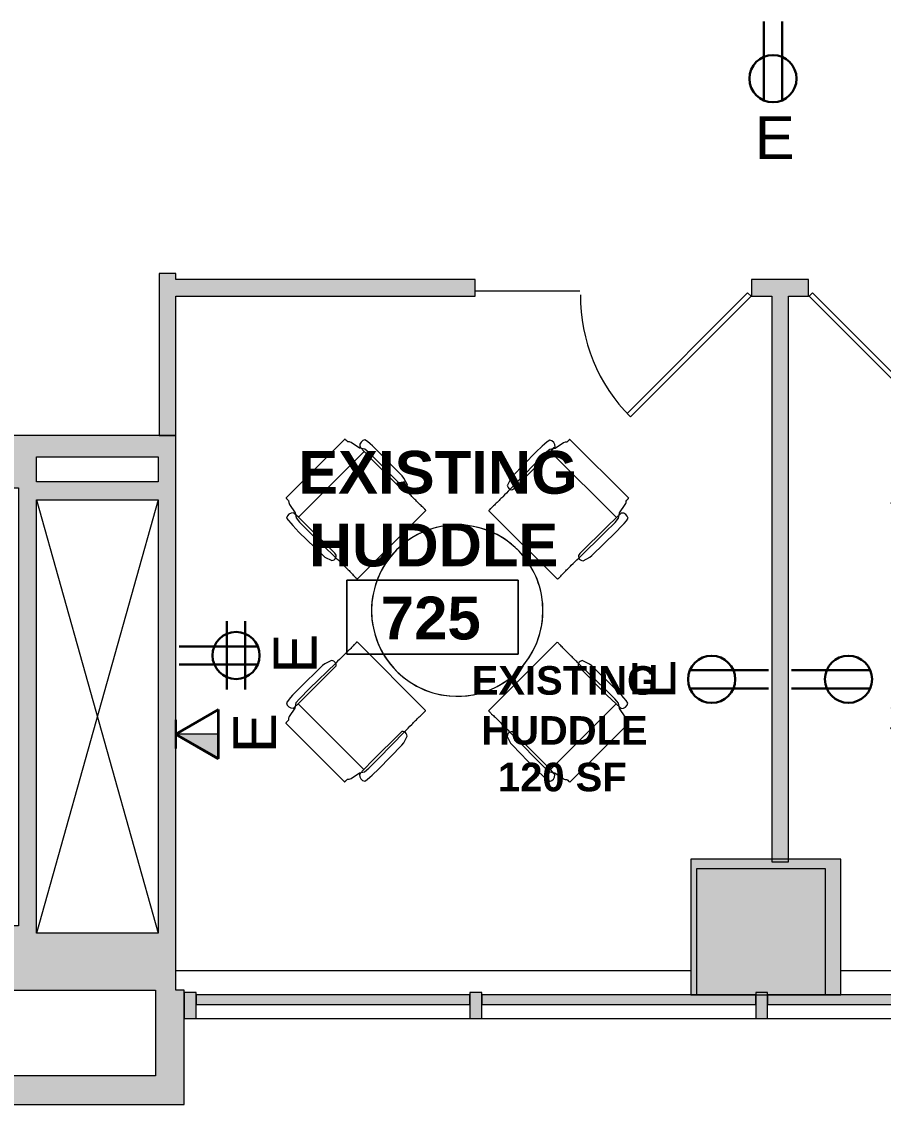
# Model space of a CAD drawing. Header units: inches. Extents: x 385 to 2249, y -1773 to -36.
# Drawn here: x 1296.1 to 1477, y -1742.9 to -1515.5 of the extents above; entities that cross this region are included whole.
import ezdxf

# ---------------------------------------------------------------- set-up
doc = ezdxf.new("R2010")
doc.units = ezdxf.units.IN
doc.header["$MEASUREMENT"] = 0
for name, color, linetype, lineweight in [('A-ANNO-NOTE', 131, 'Continuous', 30), ('A-AREA-IDEN', 2, 'Continuous', 9), ('A-COLS', 52, 'Continuous', 13), ('A-DETL', 90, 'Continuous', 9), ('A-DETL-THIN', 151, 'Continuous', 9), ('A-DOOR', 31, 'Continuous', 13), ('A-GLAZ', 151, 'Continuous', 13), ('A-GLAZ-CURT', 52, 'Continuous', 13), ('A-GLAZ-CWMG', 51, 'Continuous', 13), ('A-WALL', 113, 'Continuous', 13), ('A-WALL-PATT', 111, 'Continuous', 13), ('I-FURN', 30, 'Continuous', 9), ('I-WALL', 2, 'Continuous', 13)]:
    doc.layers.add(name, color=color, linetype=linetype, lineweight=lineweight)
doc.styles.add('Swis721 Lt BT', font='swissl.ttf', dxfattribs={"height": 9})
doc.styles.add('Swis721 Lt BT_B', font='', dxfattribs={"height": 9})
doc.styles.add('Swis721 Lt BT_B_1', font='', dxfattribs={"height": 6})
doc.styles.get('Swis721 Lt BT_B').set_extended_font_data('Swis721 Lt BT', bold=True)
doc.styles.get('Swis721 Lt BT_B_1').set_extended_font_data('Swis721 Lt BT', bold=True)

# ---------------------------------------------------------------- blocks, each defined once
blk = doc.blocks.new('Walls 10 - Walls 10-5024447-Level 7 POWER _ SIGNAL')
at = {"layer": 'A-WALL', "lineweight": 9}
h = blk.add_hatch(color=7, dxfattribs=at)
h.paths.add_polyline_path([(1299.2, -1742.89), (1330.2, -1742.89), (1330.2, -1718.89), (1328.48, -1718.89), (1328.45, -1602.45), (1121.26, -1602.45), (1121.26, -1606.95), (1125.46, -1606.95), (1125.46, -1613.45), (1295.45, -1613.45), (1295.45, -1705.42), (1062.64, -1705.42), (1062.64, -1635.39), (1073.89, -1635.39), (1073.89, -1606.95), (1082.26, -1606.95), (1082.26, -1602.45), (1058.89, -1602.45), (1058.89, -1704.09), (1059.56, -1703.42), (1062.39, -1706.25), (1058.89, -1709.75), (1058.89, -1720.42), (1219.48, -1720.42), (1219.5, -1742.89), (1295.45, -1742.89)], flags=0)
h.paths.add_polyline_path([(1228.46, -1736.89), (1221.48, -1736.89), (1221.48, -1718.89), (1324.2, -1718.89), (1324.2, -1736.89), (1295.45, -1736.89)], flags=0)
h.paths.add_polyline_path([(1299.2, -1706.92), (1299.2, -1615.95), (1324.73, -1615.95), (1324.73, -1706.92), (1324.2, -1706.92)], flags=0)
h.paths.add_polyline_path([(1062.64, -1631.64), (1062.64, -1606.95), (1070.14, -1606.95), (1070.14, -1631.64)], flags=0)
h.paths.add_polyline_path([(1324.73, -1612.2), (1299.2, -1612.2), (1299.2, -1606.95), (1324.73, -1606.95)], flags=0)
at = {"layer": 'A-WALL', "color": 8, "lineweight": 20}
for p, q in [((1058.89, -1602.45), (1058.89, -1704.09)), ((1082.26, -1602.45), (1058.89, -1602.45)), ((1082.26, -1606.95), (1082.26, -1602.45)), ((1125.08, -1602.45), (1121.26, -1602.45)), ((1121.26, -1602.45), (1121.26, -1606.95)), ((1328.48, -1602.45), (1125.08, -1602.45)), ((1328.48, -1718.89), (1328.48, -1602.45)), ((1062.64, -1631.64), (1062.64, -1606.95)), ((1062.64, -1606.95), (1070.14, -1606.95)), ((1070.14, -1606.95), (1070.14, -1631.64)), ((1073.89, -1635.39), (1073.89, -1606.95)), ((1073.89, -1606.95), (1082.26, -1606.95)), ((1121.26, -1606.95), (1125.46, -1606.95)), ((1125.46, -1606.95), (1125.46, -1613.45)), ((1299.2, -1612.2), (1299.2, -1606.95)), ((1299.2, -1606.95), (1324.73, -1606.95)), ((1324.73, -1606.95), (1324.73, -1612.2)), ((1125.46, -1613.45), (1295.45, -1613.45)), ((1295.45, -1613.45), (1295.45, -1705.42)), ((1324.73, -1612.2), (1299.2, -1612.2)), ((1299.2, -1706.92), (1299.2, -1615.95)), ((1299.2, -1615.95), (1324.73, -1615.95)), ((1324.73, -1615.95), (1324.73, -1706.92)), ((1070.14, -1631.64), (1062.64, -1631.64)), ((1062.64, -1705.42), (1062.64, -1635.39)), ((1062.64, -1635.39), (1073.89, -1635.39)), ((1295.45, -1705.42), (1062.64, -1705.42)), ((1324.73, -1706.92), (1299.2, -1706.92)), ((1058.89, -1709.75), (1058.89, -1720.42)), ((1058.89, -1720.42), (1062.64, -1720.42)), ((1062.64, -1720.42), (1219.48, -1720.42)), ((1219.48, -1720.42), (1219.48, -1742.89)), ((1221.48, -1736.89), (1221.48, -1718.89)), ((1221.48, -1718.89), (1324.2, -1718.89)), ((1324.2, -1718.89), (1324.2, -1736.89)), ((1330.2, -1718.89), (1328.48, -1718.89)), ((1330.2, -1742.89), (1330.2, -1718.89)), ((1324.2, -1736.89), (1221.48, -1736.89)), ((1219.48, -1742.89), (1330.2, -1742.89))]:
    blk.add_line(p, q, dxfattribs=at)
at = {"layer": 'A-WALL', "lineweight": 9}
for p, q in [((1082.26, -1602.45), (1121.26, -1602.45)), ((1121.26, -1606.95), (1082.26, -1606.95)), ((1058.89, -1704.09), (1059.56, -1703.42)), ((1059.56, -1703.42), (1062.39, -1706.25)), ((1062.39, -1706.25), (1058.89, -1709.75))]:
    blk.add_line(p, q, dxfattribs=at)
blk = doc.blocks.new('System Panel - Glazed 2-5104149-Level 7 POWER _ SIGNAL')
at = {"layer": 'A-GLAZ-CURT', "lineweight": 9}
blk.add_hatch(color=7, dxfattribs=at).paths.add_polyline_path([(28.75, 0.25), (28.75, 2.25), (-28.75, 2.25), (-28.75, 0.25), (-14.48, 0.25)], flags=0)
at = {"layer": 'A-GLAZ-CURT', "color": 8, "lineweight": 20}
for p, q in [((28.75, 2.25), (-28.75, 2.25)), ((-28.75, 2.25), (-28.75, 0.25)), ((-28.75, 0.25), (28.75, 0.25)), ((28.75, 0.25), (28.75, 2.25))]:
    blk.add_line(p, q, dxfattribs=at)
blk = doc.blocks.new('Rectangular Mullion - 2_5_ x 5_ rectangular-5104493-Level 7 POWER _ SIGNAL')
at = {"layer": 'A-GLAZ-CWMG', "lineweight": 9}
blk.add_hatch(color=7, dxfattribs=at).paths.add_polyline_path([(0, 2.75), (0, -2.75), (-2.5, -2.75), (-2.5, 2.75)], flags=0)
at = {"layer": 'A-GLAZ-CWMG', "color": 8, "lineweight": 20}
for p, q in [((-2.5, 2.75), (0, 2.75)), ((-2.5, -2.75), (-2.5, 2.75)), ((0, 2.75), (0, -2.75)), ((0, -2.75), (-2.5, -2.75))]:
    blk.add_line(p, q, dxfattribs=at)
blk = doc.blocks.new('System Panel - Glazed 2-5105823-Level 7 POWER _ SIGNAL')
at = {"layer": 'A-GLAZ-CURT', "lineweight": 9}
blk.add_hatch(color=7, dxfattribs=at).paths.add_polyline_path([(-14.35, 0.25), (28.75, 0.25), (28.75, 2.25), (-28.75, 2.25), (-28.75, 0.25)], flags=0)
at = {"layer": 'A-GLAZ-CURT', "color": 8, "lineweight": 20}
for p, q in [((28.75, 2.25), (-28.75, 2.25)), ((-28.75, 2.25), (-28.75, 0.25)), ((-28.75, 0.25), (28.75, 0.25)), ((28.75, 0.25), (28.75, 2.25))]:
    blk.add_line(p, q, dxfattribs=at)
blk = doc.blocks.new('Columns 17 - Columns 4-5094720-Level 7 POWER _ SIGNAL')
at = {"layer": 'A-COLS', "color": 8, "lineweight": 20}
for p, q in [((1386.75, -824.84), (1378.58, -849.96)), ((1412.53, -833.21), (1386.75, -824.84)), ((1404.36, -858.34), (1412.53, -833.21)), ((1378.58, -849.96), (1404.36, -858.34))]:
    blk.add_line(p, q, dxfattribs=at)
blk = doc.blocks.new('Walls 59 - Walls 3-5097470-Level 7 POWER _ SIGNAL')
at = {"layer": 'A-WALL', "lineweight": 9}
for p, q in [((54.48, -1673.14), (54.48, -1776.28)), ((54.48, -1807.73), (54.48, -1915.86))]:
    blk.add_line(p, q, dxfattribs=at)
blk = doc.blocks.new('Single Glass Door1 - 36_ x 84_-5496829-Level 7 POWER _ SIGNAL')
at = {"layer": 'A-DOOR', "color": 8, "lineweight": 20}
for p, q in [((-7.42, 27.07), (-8.12, 26.37)), ((-8.12, 26.37), (17.2, 1.04)), ((17.91, 1.75), (-7.42, 27.07)), ((17.2, 1.04), (17.91, 1.75))]:
    blk.add_line(p, q, dxfattribs=at)
at = {"layer": 'A-DOOR', "lineweight": 9}
blk.add_arc((17.91, 1.75), 35.81, 135, 180.5, dxfattribs=at)
blk = doc.blocks.new('Single Glass Door1 - 36_ x 84_-5499349-Level 7 POWER _ SIGNAL')
at = {"layer": 'A-DOOR', "color": 8, "lineweight": 20}
for p, q in [((-8.12, -26.37), (17.2, -1.04)), ((17.91, -1.75), (-7.42, -27.07)), ((17.2, -1.04), (17.91, -1.75)), ((-7.42, -27.07), (-8.12, -26.37))]:
    blk.add_line(p, q, dxfattribs=at)
at = {"layer": 'A-DOOR', "lineweight": 9}
blk.add_arc((17.91, -1.75), 35.81, 179.5, 225, dxfattribs=at)
blk = doc.blocks.new('Rectangular Mullion - 2_5_ x 5_ rectangular-V82-Level 7 POWER _ SIGNAL')
at = {"layer": 'A-GLAZ-CWMG', "lineweight": 9}
blk.add_hatch(color=7, dxfattribs=at).paths.add_polyline_path([(-2.5, 2.75), (-2.5, -2.75), (0, -2.75), (0, 2.75)], flags=0)
at = {"layer": 'A-GLAZ-CWMG', "color": 8, "lineweight": 20}
for p, q in [((0, 2.75), (-2.5, 2.75)), ((-2.5, 2.75), (-2.5, -2.75)), ((0, -2.75), (0, 2.75)), ((-2.5, -2.75), (0, -2.75))]:
    blk.add_line(p, q, dxfattribs=at)
blk = doc.blocks.new('Columns 59 - Columns 4-5528690-Level 7 POWER _ SIGNAL')
at = {"layer": 'A-COLS', "lineweight": 9}
blk.add_hatch(color=7, dxfattribs=at).paths.add_polyline_path([(1377.49, -849.61), (1407.41, -859.33), (1416.21, -832.25), (1386.29, -822.53), (1379.04, -844.85)], flags=0)
at = {"layer": 'A-COLS', "color": 8, "lineweight": 20}
for p, q in [((1386.29, -822.53), (1377.49, -849.61)), ((1416.21, -832.25), (1386.29, -822.53)), ((1407.41, -859.33), (1416.21, -832.25)), ((1377.49, -849.61), (1407.41, -859.33))]:
    blk.add_line(p, q, dxfattribs=at)
blk = doc.blocks.new('F - CONF TABLE _ROUND-4 CHAIRS_ - Lam 30Dia Single-Column Base-V97-Level 7 POWER _ SIGNAL')
at = {"layer": 'I-FURN'}
for p, q in [((-26.83, 43.43), (-27.23, 41.36)), ((-26.68, 43.81), (-26.83, 43.43)), ((-26.42, 44.07), (-26.68, 43.81)), ((-8.94, 44.91), (-26.37, 44.91)), ((-8.63, 43.81), (-8.88, 44.07)), ((-8.55, 43.67), (-8.63, 43.81)), ((-8.48, 43.43), (-8.55, 43.67)), ((-8.08, 41.36), (-8.48, 43.43)), ((-29.39, 41.2), (-29.45, 40.43)), ((-29.28, 41.81), (-29.39, 41.2)), ((-27.46, 41.03), (-27.86, 40.43)), ((-27.48, 41.36), (-27.5, 41.59)), ((-27.41, 40.2), (-27.48, 41.36)), ((-27.23, 41.36), (-27.46, 41.03)), ((-7.85, 41.03), (-8.08, 41.36)), ((-7.83, 41.36), (-7.89, 40.2)), ((-7.44, 40.43), (-7.85, 41.03)), ((-7.81, 41.59), (-7.83, 41.36)), ((-5.92, 41.2), (-6.03, 41.81)), ((-5.85, 40.43), (-5.92, 41.2)), ((-29.49, 39.78), (-29.54, 37.92)), ((-29.45, 40.43), (-29.49, 39.78)), ((-27.86, 40.43), (-27.97, 39.27)), ((-27.97, 39.27), (-27.97, 36.27)), ((-27.37, 37.52), (-27.41, 40.2)), ((-27.41, 40.2), (-7.89, 40.2)), ((-7.89, 40.2), (-7.93, 37.52)), ((-7.34, 39.27), (-7.44, 40.43)), ((-7.34, 36.27), (-7.34, 39.27)), ((-5.82, 39.78), (-5.85, 40.43)), ((-5.77, 37.92), (-5.82, 39.78)), ((-29.54, 37.92), (-29.44, 30.92)), ((-27.37, 29.43), (-27.37, 37.52)), ((-7.93, 37.52), (-7.93, 29.43)), ((-5.87, 30.92), (-5.77, 37.92)), ((-27.97, 36.27), (-27.86, 28.6)), ((-7.45, 28.6), (-7.34, 36.27)), ((-29.44, 30.92), (-29.38, 30.33)), ((-29.38, 30.33), (-28.89, 28.83)), ((-6.42, 28.83), (-5.93, 30.33)), ((-5.93, 30.33), (-5.87, 30.92)), ((-27.42, 28.93), (-27.37, 29.43)), ((-7.93, 29.43), (-7.88, 28.93)), ((-27.82, 22.28), (-7.48, 22.28)), ((-56.14, 14.52), (-56.75, 14.41)), ((-55.37, 14.59), (-56.14, 14.52)), ((-54.72, 14.62), (-55.37, 14.59)), ((-52.86, 14.67), (-54.72, 14.62)), ((-45.86, 14.57), (-52.86, 14.67)), ((-45.27, 14.51), (-45.86, 14.57)), ((-43.76, 14.02), (-45.27, 14.51)), ((9.89, 14.44), (8.39, 13.95)), ((10.49, 14.5), (9.89, 14.44)), ((17.49, 14.6), (10.49, 14.5)), ((19.35, 14.55), (17.49, 14.6)), ((19.99, 14.52), (19.35, 14.55)), ((20.76, 14.45), (19.99, 14.52)), ((21.37, 14.34), (20.76, 14.45)), ((-59.85, 11.5), (-59.85, -5.93)), ((-58.75, 11.81), (-59.01, 11.55)), ((-58.61, 11.88), (-58.75, 11.81)), ((-58.37, 11.96), (-58.61, 11.88)), ((-56.3, 12.36), (-58.37, 11.96)), ((-56.53, 12.63), (-56.3, 12.61)), ((-56.3, 12.61), (-55.14, 12.54)), ((-55.97, 12.59), (-56.3, 12.36)), ((-55.37, 12.99), (-55.97, 12.59)), ((-54.2, 13.1), (-55.37, 12.99)), ((-55.14, 12.54), (-52.45, 12.5)), ((-55.14, -6.98), (-55.14, 12.54)), ((-51.2, 13.1), (-54.2, 13.1)), ((-52.45, 12.5), (-44.37, 12.5)), ((-43.54, 12.99), (-51.2, 13.1)), ((-44.37, 12.5), (-43.87, 12.56)), ((-37.21, -7.39), (-37.21, 12.95)), ((1.84, 12.89), (1.84, -7.45)), ((15.83, 13.03), (8.17, 12.92)), ((8.5, 12.49), (8.99, 12.43)), ((8.99, 12.43), (17.08, 12.43)), ((18.83, 13.03), (15.83, 13.03)), ((17.08, 12.43), (19.76, 12.48)), ((20, 12.93), (18.83, 13.03)), ((19.76, 12.48), (20.93, 12.54)), ((19.76, 12.48), (19.76, -7.04)), ((20.59, 12.52), (20, 12.93)), ((20.93, 12.29), (20.59, 12.52)), ((20.93, 12.54), (21.15, 12.56)), ((22.99, 11.89), (20.93, 12.29)), ((23.37, 11.74), (22.99, 11.89)), ((23.63, 11.49), (23.37, 11.74)), ((24.48, -6), (24.48, 11.43)), ((-59.01, -5.99), (-58.75, -6.24)), ((-58.75, -6.24), (-58.37, -6.39)), ((-58.37, -6.39), (-56.3, -6.79)), ((-56.3, -6.79), (-55.96, -7.02)), ((20.93, -6.86), (22.99, -6.46)), ((22.99, -6.46), (23.23, -6.38)), ((23.23, -6.38), (23.37, -6.31)), ((23.37, -6.31), (23.63, -6.05)), ((-56.75, -8.84), (-56.14, -8.95)), ((-56.3, -7.04), (-56.53, -7.06)), ((-55.14, -6.98), (-56.3, -7.04)), ((-56.14, -8.95), (-55.37, -9.02)), ((-55.96, -7.02), (-55.37, -7.43)), ((-55.37, -7.43), (-54.2, -7.53)), ((-55.37, -9.02), (-54.72, -9.05)), ((-52.45, -6.93), (-55.14, -6.98)), ((-54.72, -9.05), (-52.86, -9.1)), ((-54.2, -7.53), (-51.2, -7.53)), ((-52.86, -9.1), (-45.86, -9)), ((-44.37, -6.93), (-52.45, -6.93)), ((-51.2, -7.53), (-43.54, -7.42)), ((-45.86, -9), (-45.27, -8.94)), ((-45.27, -8.94), (-43.76, -8.45)), ((-43.87, -6.99), (-44.37, -6.93)), ((8.17, -7.49), (15.83, -7.6)), ((8.39, -8.52), (9.89, -9.01)), ((8.99, -7), (8.5, -7.06)), ((17.08, -7), (8.99, -7)), ((9.89, -9.01), (10.49, -9.07)), ((10.49, -9.07), (17.49, -9.17)), ((15.83, -7.6), (18.83, -7.6)), ((19.76, -7.04), (17.08, -7)), ((18.83, -7.6), (20, -7.49)), ((19.35, -9.12), (19.99, -9.09)), ((20.93, -7.11), (19.76, -7.04)), ((19.99, -9.09), (20.76, -9.02)), ((20, -7.49), (20.59, -7.09)), ((20.59, -7.09), (20.93, -6.86)), ((20.76, -9.02), (21.37, -8.91)), ((21.15, -7.13), (20.93, -7.11)), ((17.49, -9.17), (19.35, -9.12)), ((-7.55, -16.78), (-27.89, -16.78)), ((-29.45, -24.83), (-29.51, -25.42)), ((-28.96, -23.33), (-29.45, -24.83)), ((-27.93, -23.1), (-28.03, -30.77)), ((-27.44, -23.93), (-27.49, -23.43)), ((-27.44, -32.02), (-27.44, -23.93)), ((-7.95, -23.43), (-8, -23.93)), ((-8, -23.93), (-8, -32.02)), ((-7.41, -30.77), (-7.52, -23.1)), ((-6, -24.83), (-6.49, -23.33)), ((-5.93, -25.42), (-6, -24.83)), ((-29.51, -25.42), (-29.6, -32.42)), ((-5.84, -32.42), (-5.93, -25.42)), ((-28.03, -30.77), (-28.03, -33.77)), ((-7.41, -33.77), (-7.41, -30.77)), ((-29.6, -32.42), (-29.56, -34.28)), ((-28.03, -33.77), (-27.93, -34.93)), ((-27.48, -34.7), (-27.44, -32.02)), ((-8, -32.02), (-7.96, -34.7)), ((-7.51, -34.93), (-7.41, -33.77)), ((-5.89, -34.28), (-5.84, -32.42)), ((-29.56, -34.28), (-29.52, -34.93)), ((-29.52, -34.93), (-29.46, -35.7)), ((-29.46, -35.7), (-29.35, -36.31)), ((-27.93, -34.93), (-27.53, -35.53)), ((-27.57, -36.09), (-27.55, -35.86)), ((-27.55, -35.86), (-27.48, -34.7)), ((-27.53, -35.53), (-27.3, -35.86)), ((-7.96, -34.7), (-27.48, -34.7)), ((-27.3, -35.86), (-26.9, -37.93)), ((-8.54, -37.93), (-8.14, -35.86)), ((-8.14, -35.86), (-7.91, -35.53)), ((-7.96, -34.7), (-7.89, -35.86)), ((-7.91, -35.53), (-7.51, -34.93)), ((-7.89, -35.86), (-7.88, -36.09)), ((-6.1, -36.31), (-5.99, -35.7)), ((-5.99, -35.7), (-5.92, -34.93)), ((-5.92, -34.93), (-5.89, -34.28)), ((-26.9, -37.93), (-26.82, -38.17)), ((-26.82, -38.17), (-26.75, -38.31)), ((-26.75, -38.31), (-26.49, -38.57)), ((-8.95, -38.57), (-8.7, -38.31)), ((-8.7, -38.31), (-8.54, -37.93)), ((-26.44, -39.41), (-9.01, -39.41))]:
    blk.add_line(p, q, dxfattribs=at)
for centre, radius, start, end in [((-28.51, 40.74), 1.32, 40.065, 125.935), ((-6.8, 40.74), 1.32, 54.065, 139.935), ((-28.17, 29.68), 1.12, 229.743, 286.0891), ((-28.08, 29.35), 0.781, 286.8466, 327.6782), ((-7.22, 29.35), 0.781, 212.3218, 253.1534), ((-7.14, 29.68), 1.12, 253.9109, 310.257), ((-17.69, 2.75), 18, 360, 180), ((-17.69, 2.75), 18, 360, 180), ((-17.69, 2.75), 18, 0, 180), ((-55.68, 13.64), 1.32, 144.065, 229.935), ((-44.61, 13.3), 1.12, 343.9109, 40.257), ((9.24, 13.23), 1.12, 139.743, 196.0891), ((20.31, 13.57), 1.32, 310.065, 35.935), ((-44.29, 13.22), 0.781, 302.3218, 343.1534), ((8.91, 13.15), 0.781, 196.8466, 237.6782), ((-17.69, 2.75), 18, 180, 360), ((-17.69, 2.75), 18, 180, 360), ((-17.69, 2.75), 18, 180, 0), ((-55.68, -8.07), 1.32, 130.065, 215.935), ((-44.29, -7.65), 0.781, 16.8466, 57.6782), ((-44.61, -7.73), 1.12, 319.743, 16.0891), ((9.24, -7.8), 1.12, 163.9109, 220.257), ((8.91, -7.72), 0.781, 122.3218, 163.1534), ((20.31, -8.14), 1.32, 324.065, 49.935), ((-28.24, -24.18), 1.12, 73.9109, 130.257), ((-28.15, -23.85), 0.781, 32.3218, 73.1534), ((-7.29, -23.85), 0.781, 106.8466, 147.6782), ((-7.21, -24.18), 1.12, 49.743, 106.0891), ((-28.58, -35.24), 1.32, 234.065, 319.935), ((-6.87, -35.24), 1.32, 220.065, 305.935)]:
    blk.add_arc(centre, radius, start, end, dxfattribs=at)
for points, knots in [([(-26.37, 44.91), (-26.37, 44.91), (-26.38, 44.89), (-26.39, 44.84), (-26.39, 44.78), (-26.4, 44.69), (-26.41, 44.59), (-26.42, 44.44), (-26.42, 44.26), (-26.42, 44.12), (-26.42, 44.07)], [0, 0, 0, 0, 0.111111, 0.222222, 0.333333, 0.444444, 0.555556, 0.666667, 0.888889, 1, 1, 1, 1]), ([(-8.88, 44.07), (-8.88, 44.26), (-8.89, 44.53), (-8.91, 44.75), (-8.92, 44.84), (-8.93, 44.89), (-8.94, 44.91), (-8.94, 44.91)], [0, 0, 0, 0, 0.444444, 0.666667, 0.777778, 0.888889, 1, 1, 1, 1]), ([(-27.87, 23.22), (-27.87, 23.14), (-27.87, 22.98), (-27.87, 22.65), (-27.85, 22.35), (-27.83, 22.28), (-27.82, 22.28)], [0, 0, 0, 0, 0.181818, 0.363636, 0.727273, 1, 1, 1, 1]), ([(-7.48, 22.28), (-7.48, 22.28), (-7.47, 22.28), (-7.47, 22.31), (-7.46, 22.37), (-7.45, 22.44), (-7.45, 22.52), (-7.44, 22.66), (-7.44, 22.89), (-7.44, 23.1), (-7.44, 23.22)], [0, 0, 0, 0, 0.090909, 0.181818, 0.272727, 0.363636, 0.454545, 0.545455, 0.727273, 1, 1, 1, 1]), ([(-59.01, 11.55), (-59.2, 11.55), (-59.47, 11.54), (-59.69, 11.53), (-59.78, 11.52), (-59.83, 11.51), (-59.84, 11.5), (-59.85, 11.5)], [0, 0, 0, 0, 0.444444, 0.666667, 0.777778, 0.888889, 1, 1, 1, 1]), ([(-37.21, 12.95), (-37.21, 12.96), (-37.22, 12.96), (-37.25, 12.97), (-37.3, 12.98), (-37.37, 12.98), (-37.46, 12.99), (-37.59, 13), (-37.83, 13), (-38.04, 13), (-38.15, 13)], [0, 0, 0, 0, 0.090909, 0.181818, 0.272727, 0.363636, 0.454545, 0.545455, 0.727273, 1, 1, 1, 1]), ([(2.78, 12.93), (2.7, 12.93), (2.54, 12.93), (2.21, 12.93), (1.91, 12.91), (1.84, 12.89), (1.84, 12.89)], [0, 0, 0, 0, 0.181818, 0.363636, 0.727273, 1, 1, 1, 1]), ([(24.48, 11.43), (24.47, 11.43), (24.45, 11.44), (24.41, 11.45), (24.34, 11.46), (24.25, 11.46), (24.15, 11.47), (24, 11.48), (23.82, 11.48), (23.68, 11.49), (23.63, 11.49)], [0, 0, 0, 0, 0.111111, 0.222222, 0.333333, 0.444444, 0.555556, 0.666667, 0.888889, 1, 1, 1, 1]), ([(-59.85, -5.93), (-59.84, -5.93), (-59.83, -5.94), (-59.78, -5.95), (-59.71, -5.96), (-59.63, -5.96), (-59.53, -5.97), (-59.37, -5.98), (-59.2, -5.98), (-59.06, -5.99), (-59.01, -5.99)], [0, 0, 0, 0, 0.111111, 0.222222, 0.333333, 0.444444, 0.555556, 0.666667, 0.888889, 1, 1, 1, 1]), ([(23.63, -6.05), (23.82, -6.05), (24.1, -6.04), (24.32, -6.03), (24.41, -6.02), (24.45, -6.01), (24.47, -6), (24.48, -6)], [0, 0, 0, 0, 0.444444, 0.666667, 0.777778, 0.888889, 1, 1, 1, 1]), ([(-38.15, -7.43), (-38.08, -7.43), (-37.91, -7.43), (-37.59, -7.43), (-37.29, -7.41), (-37.21, -7.39), (-37.21, -7.39)], [0, 0, 0, 0, 0.181818, 0.363636, 0.727273, 1, 1, 1, 1]), ([(1.84, -7.45), (1.84, -7.46), (1.84, -7.46), (1.88, -7.47), (1.93, -7.48), (2, -7.48), (2.08, -7.49), (2.22, -7.5), (2.45, -7.5), (2.66, -7.5), (2.78, -7.5)], [0, 0, 0, 0, 0.090909, 0.181818, 0.272727, 0.363636, 0.454545, 0.545455, 0.727273, 1, 1, 1, 1]), ([(-27.89, -16.78), (-27.9, -16.78), (-27.9, -16.78), (-27.91, -16.81), (-27.92, -16.87), (-27.92, -16.94), (-27.93, -17.02), (-27.93, -17.16), (-27.94, -17.39), (-27.94, -17.6), (-27.94, -17.72)], [0, 0, 0, 0, 0.090909, 0.181818, 0.272727, 0.363636, 0.454545, 0.545455, 0.727273, 1, 1, 1, 1]), ([(-7.51, -17.72), (-7.51, -17.64), (-7.5, -17.48), (-7.51, -17.15), (-7.52, -16.85), (-7.54, -16.78), (-7.55, -16.78)], [0, 0, 0, 0, 0.181818, 0.363636, 0.727273, 1, 1, 1, 1]), ([(-26.49, -38.57), (-26.49, -38.76), (-26.48, -39.03), (-26.47, -39.25), (-26.45, -39.34), (-26.45, -39.39), (-26.44, -39.41), (-26.44, -39.41)], [0, 0, 0, 0, 0.444444, 0.666667, 0.777778, 0.888889, 1, 1, 1, 1]), ([(-9.01, -39.41), (-9, -39.41), (-9, -39.39), (-8.99, -39.34), (-8.98, -39.28), (-8.97, -39.19), (-8.97, -39.09), (-8.96, -38.94), (-8.95, -38.76), (-8.95, -38.62), (-8.95, -38.57)], [0, 0, 0, 0, 0.111111, 0.222222, 0.333333, 0.444444, 0.555556, 0.666667, 0.888889, 1, 1, 1, 1])]:
    blk.add_open_spline(points, degree=3, knots=knots, dxfattribs=at)
for points in [[(-27.86, 28.6), (-27.85, 27.87), (-27.83, 26.41), (-27.82, 24.93), (-27.82, 24.19)], [(-7.49, 24.19), (-7.48, 24.93), (-7.47, 26.41), (-7.46, 27.87), (-7.45, 28.6)], [(-27.82, 24.19), (-27.83, 24.03), (-27.84, 23.71), (-27.86, 23.38), (-27.87, 23.22)], [(-7.44, 23.22), (-7.45, 23.38), (-7.46, 23.71), (-7.48, 24.03), (-7.49, 24.19)], [(-39.12, 12.95), (-39.87, 12.95), (-41.34, 12.96), (-42.81, 12.98), (-43.54, 12.99)], [(-38.15, 13), (-38.32, 12.99), (-38.64, 12.98), (-38.96, 12.96), (-39.12, 12.95)], [(3.75, 12.88), (3.59, 12.89), (3.27, 12.91), (2.94, 12.92), (2.78, 12.93)], [(8.17, 12.92), (7.44, 12.91), (5.97, 12.9), (4.49, 12.89), (3.75, 12.88)], [(-43.54, -7.42), (-42.81, -7.41), (-41.34, -7.4), (-39.87, -7.39), (-39.12, -7.38)], [(-39.12, -7.38), (-38.96, -7.39), (-38.64, -7.41), (-38.32, -7.42), (-38.15, -7.43)], [(2.78, -7.5), (2.94, -7.49), (3.27, -7.48), (3.59, -7.46), (3.75, -7.45)], [(3.75, -7.45), (4.49, -7.45), (5.97, -7.46), (7.44, -7.48), (8.17, -7.49)], [(-27.94, -17.72), (-27.93, -17.88), (-27.91, -18.21), (-27.9, -18.53), (-27.89, -18.69)], [(-7.56, -18.69), (-7.55, -18.53), (-7.53, -18.21), (-7.52, -17.88), (-7.51, -17.72)], [(-27.89, -18.69), (-27.89, -19.43), (-27.9, -20.91), (-27.92, -22.37), (-27.93, -23.1)], [(-7.52, -23.1), (-7.53, -22.37), (-7.54, -20.91), (-7.55, -19.43), (-7.56, -18.69)]]:
    blk.add_open_spline(points, degree=3, dxfattribs=at)
blk = doc.blocks.new('F - CONF TABLE _ROUND-4 CHAIRS_ - Lam 30Dia Single-Column Base-V98-Level 7 POWER _ SIGNAL')
at = {"layer": 'I-FURN'}
for p, q in [((-26.83, 43.43), (-27.23, 41.36)), ((-26.68, 43.81), (-26.83, 43.43)), ((-26.42, 44.07), (-26.68, 43.81)), ((-8.94, 44.91), (-26.37, 44.91)), ((-8.63, 43.81), (-8.88, 44.07)), ((-8.55, 43.67), (-8.63, 43.81)), ((-8.48, 43.43), (-8.55, 43.67)), ((-8.08, 41.36), (-8.48, 43.43)), ((-29.39, 41.2), (-29.45, 40.43)), ((-29.28, 41.81), (-29.39, 41.2)), ((-27.46, 41.03), (-27.86, 40.43)), ((-27.48, 41.36), (-27.5, 41.59)), ((-27.41, 40.2), (-27.48, 41.36)), ((-27.23, 41.36), (-27.46, 41.03)), ((-7.85, 41.03), (-8.08, 41.36)), ((-7.83, 41.36), (-7.89, 40.2)), ((-7.44, 40.43), (-7.85, 41.03)), ((-7.81, 41.59), (-7.83, 41.36)), ((-5.92, 41.2), (-6.03, 41.81)), ((-5.85, 40.43), (-5.92, 41.2)), ((-29.49, 39.78), (-29.54, 37.92)), ((-29.45, 40.43), (-29.49, 39.78)), ((-27.86, 40.43), (-27.97, 39.27)), ((-27.97, 39.27), (-27.97, 36.27)), ((-27.37, 37.52), (-27.41, 40.2)), ((-27.41, 40.2), (-7.89, 40.2)), ((-7.89, 40.2), (-7.93, 37.52)), ((-7.34, 39.27), (-7.44, 40.43)), ((-7.34, 36.27), (-7.34, 39.27)), ((-5.82, 39.78), (-5.85, 40.43)), ((-5.77, 37.92), (-5.82, 39.78)), ((-29.54, 37.92), (-29.44, 30.92)), ((-27.37, 29.43), (-27.37, 37.52)), ((-7.93, 37.52), (-7.93, 29.43)), ((-5.87, 30.92), (-5.77, 37.92)), ((-27.97, 36.27), (-27.86, 28.6)), ((-7.45, 28.6), (-7.34, 36.27)), ((-29.44, 30.92), (-29.38, 30.33)), ((-29.38, 30.33), (-28.89, 28.83)), ((-6.42, 28.83), (-5.93, 30.33)), ((-5.93, 30.33), (-5.87, 30.92)), ((-27.42, 28.93), (-27.37, 29.43)), ((-7.93, 29.43), (-7.88, 28.93)), ((-27.82, 22.28), (-7.48, 22.28)), ((-56.14, 14.52), (-56.75, 14.41)), ((-55.37, 14.59), (-56.14, 14.52)), ((-54.72, 14.62), (-55.37, 14.59)), ((-52.86, 14.67), (-54.72, 14.62)), ((-45.86, 14.57), (-52.86, 14.67)), ((-45.27, 14.51), (-45.86, 14.57)), ((-43.76, 14.02), (-45.27, 14.51)), ((9.89, 14.44), (8.39, 13.95)), ((10.49, 14.5), (9.89, 14.44)), ((17.49, 14.6), (10.49, 14.5)), ((19.35, 14.55), (17.49, 14.6)), ((19.99, 14.52), (19.35, 14.55)), ((20.76, 14.45), (19.99, 14.52)), ((21.37, 14.34), (20.76, 14.45)), ((-59.85, 11.5), (-59.85, -5.93)), ((-58.75, 11.81), (-59.01, 11.55)), ((-58.61, 11.88), (-58.75, 11.81)), ((-58.37, 11.96), (-58.61, 11.88)), ((-56.3, 12.36), (-58.37, 11.96)), ((-56.53, 12.63), (-56.3, 12.61)), ((-56.3, 12.61), (-55.14, 12.54)), ((-55.97, 12.59), (-56.3, 12.36)), ((-55.37, 12.99), (-55.97, 12.59)), ((-54.2, 13.1), (-55.37, 12.99)), ((-55.14, 12.54), (-52.45, 12.5)), ((-55.14, -6.98), (-55.14, 12.54)), ((-51.2, 13.1), (-54.2, 13.1)), ((-52.45, 12.5), (-44.37, 12.5)), ((-43.54, 12.99), (-51.2, 13.1)), ((-44.37, 12.5), (-43.87, 12.56)), ((-37.21, -7.39), (-37.21, 12.95)), ((1.84, 12.89), (1.84, -7.45)), ((15.83, 13.03), (8.17, 12.92)), ((8.5, 12.49), (8.99, 12.43)), ((8.99, 12.43), (17.08, 12.43)), ((18.83, 13.03), (15.83, 13.03)), ((17.08, 12.43), (19.76, 12.48)), ((20, 12.93), (18.83, 13.03)), ((19.76, 12.48), (20.93, 12.54)), ((19.76, 12.48), (19.76, -7.04)), ((20.59, 12.52), (20, 12.93)), ((20.93, 12.29), (20.59, 12.52)), ((20.93, 12.54), (21.15, 12.56)), ((22.99, 11.89), (20.93, 12.29)), ((23.37, 11.74), (22.99, 11.89)), ((23.63, 11.49), (23.37, 11.74)), ((24.48, -6), (24.48, 11.43)), ((-59.01, -5.99), (-58.75, -6.24)), ((-58.75, -6.24), (-58.37, -6.39)), ((-58.37, -6.39), (-56.3, -6.79)), ((-56.3, -6.79), (-55.96, -7.02)), ((20.93, -6.86), (22.99, -6.46)), ((22.99, -6.46), (23.23, -6.38)), ((23.23, -6.38), (23.37, -6.31)), ((23.37, -6.31), (23.63, -6.05)), ((-56.75, -8.84), (-56.14, -8.95)), ((-56.3, -7.04), (-56.53, -7.06)), ((-55.14, -6.98), (-56.3, -7.04)), ((-56.14, -8.95), (-55.37, -9.02)), ((-55.96, -7.02), (-55.37, -7.43)), ((-55.37, -7.43), (-54.2, -7.53)), ((-55.37, -9.02), (-54.72, -9.05)), ((-52.45, -6.93), (-55.14, -6.98)), ((-54.72, -9.05), (-52.86, -9.1)), ((-54.2, -7.53), (-51.2, -7.53)), ((-52.86, -9.1), (-45.86, -9)), ((-44.37, -6.93), (-52.45, -6.93)), ((-51.2, -7.53), (-43.54, -7.42)), ((-45.86, -9), (-45.27, -8.94)), ((-45.27, -8.94), (-43.76, -8.45)), ((-43.87, -6.99), (-44.37, -6.93)), ((8.17, -7.49), (15.83, -7.6)), ((8.39, -8.52), (9.89, -9.01)), ((8.99, -7), (8.5, -7.06)), ((17.08, -7), (8.99, -7)), ((9.89, -9.01), (10.49, -9.07)), ((10.49, -9.07), (17.49, -9.17)), ((15.83, -7.6), (18.83, -7.6)), ((19.76, -7.04), (17.08, -7)), ((18.83, -7.6), (20, -7.49)), ((19.35, -9.12), (19.99, -9.09)), ((20.93, -7.11), (19.76, -7.04)), ((19.99, -9.09), (20.76, -9.02)), ((20, -7.49), (20.59, -7.09)), ((20.59, -7.09), (20.93, -6.86)), ((20.76, -9.02), (21.37, -8.91)), ((21.15, -7.13), (20.93, -7.11)), ((17.49, -9.17), (19.35, -9.12)), ((-7.55, -16.78), (-27.89, -16.78)), ((-29.45, -24.83), (-29.51, -25.42)), ((-28.96, -23.33), (-29.45, -24.83)), ((-27.93, -23.1), (-28.03, -30.77)), ((-27.44, -23.93), (-27.49, -23.43)), ((-27.44, -32.02), (-27.44, -23.93)), ((-7.95, -23.43), (-8, -23.93)), ((-8, -23.93), (-8, -32.02)), ((-7.41, -30.77), (-7.52, -23.1)), ((-6, -24.83), (-6.49, -23.33)), ((-5.93, -25.42), (-6, -24.83)), ((-29.51, -25.42), (-29.6, -32.42)), ((-5.84, -32.42), (-5.93, -25.42)), ((-28.03, -30.77), (-28.03, -33.77)), ((-7.41, -33.77), (-7.41, -30.77)), ((-29.6, -32.42), (-29.56, -34.28)), ((-28.03, -33.77), (-27.93, -34.93)), ((-27.48, -34.7), (-27.44, -32.02)), ((-8, -32.02), (-7.96, -34.7)), ((-7.51, -34.93), (-7.41, -33.77)), ((-5.89, -34.28), (-5.84, -32.42)), ((-29.56, -34.28), (-29.52, -34.93)), ((-29.52, -34.93), (-29.46, -35.7)), ((-29.46, -35.7), (-29.35, -36.31)), ((-27.93, -34.93), (-27.53, -35.53)), ((-27.57, -36.09), (-27.55, -35.86)), ((-27.55, -35.86), (-27.48, -34.7)), ((-27.53, -35.53), (-27.3, -35.86)), ((-7.96, -34.7), (-27.48, -34.7)), ((-27.3, -35.86), (-26.9, -37.93)), ((-8.54, -37.93), (-8.14, -35.86)), ((-8.14, -35.86), (-7.91, -35.53)), ((-7.96, -34.7), (-7.89, -35.86)), ((-7.91, -35.53), (-7.51, -34.93)), ((-7.89, -35.86), (-7.88, -36.09)), ((-6.1, -36.31), (-5.99, -35.7)), ((-5.99, -35.7), (-5.92, -34.93)), ((-5.92, -34.93), (-5.89, -34.28)), ((-26.9, -37.93), (-26.82, -38.17)), ((-26.82, -38.17), (-26.75, -38.31)), ((-26.75, -38.31), (-26.49, -38.57)), ((-8.95, -38.57), (-8.7, -38.31)), ((-8.7, -38.31), (-8.54, -37.93)), ((-26.44, -39.41), (-9.01, -39.41))]:
    blk.add_line(p, q, dxfattribs=at)
for centre, radius, start, end in [((-28.51, 40.74), 1.32, 40.065, 125.935), ((-6.8, 40.74), 1.32, 54.065, 139.935), ((-28.17, 29.68), 1.12, 229.743, 286.0891), ((-28.08, 29.35), 0.781, 286.8466, 327.6782), ((-7.22, 29.35), 0.781, 212.3218, 253.1534), ((-7.14, 29.68), 1.12, 253.9109, 310.257), ((-17.69, 2.75), 18, 360, 180), ((-17.69, 2.75), 18, 360, 180), ((-17.69, 2.75), 18, 85.2632, 113.6842), ((-17.69, 2.75), 18, 47.3684, 85.2632), ((-17.69, 2.75), 18, 113.6842, 132.6316), ((-17.69, 2.75), 18, 132.6316, 142.1053), ((-17.69, 2.75), 18, 0, 47.3684), ((-55.68, 13.64), 1.32, 144.065, 229.935), ((-44.61, 13.3), 1.12, 343.9109, 40.257), ((-17.69, 2.75), 18, 142.1053, 180), ((9.24, 13.23), 1.12, 139.743, 196.0891), ((20.31, 13.57), 1.32, 310.065, 35.935), ((-44.29, 13.22), 0.781, 302.3218, 343.1534), ((8.91, 13.15), 0.781, 196.8466, 237.6782), ((-17.69, 2.75), 18, 180, 360), ((-17.69, 2.75), 18, 180, 360), ((-17.69, 2.75), 18, 180, 189.4737), ((-17.69, 2.75), 18, 236.8421, 0), ((-17.69, 2.75), 18, 189.4737, 236.8421), ((-55.68, -8.07), 1.32, 130.065, 215.935), ((-44.29, -7.65), 0.781, 16.8466, 57.6782), ((-44.61, -7.73), 1.12, 319.743, 16.0891), ((9.24, -7.8), 1.12, 163.9109, 220.257), ((8.91, -7.72), 0.781, 122.3218, 163.1534), ((20.31, -8.14), 1.32, 324.065, 49.935), ((-28.24, -24.18), 1.12, 73.9109, 130.257), ((-28.15, -23.85), 0.781, 32.3218, 73.1534), ((-7.29, -23.85), 0.781, 106.8466, 147.6782), ((-7.21, -24.18), 1.12, 49.743, 106.0891), ((-28.58, -35.24), 1.32, 234.065, 319.935), ((-6.87, -35.24), 1.32, 220.065, 305.935)]:
    blk.add_arc(centre, radius, start, end, dxfattribs=at)
for points, knots in [([(-26.37, 44.91), (-26.37, 44.91), (-26.38, 44.89), (-26.39, 44.84), (-26.39, 44.78), (-26.4, 44.69), (-26.41, 44.59), (-26.42, 44.44), (-26.42, 44.26), (-26.42, 44.12), (-26.42, 44.07)], [0, 0, 0, 0, 0.111111, 0.222222, 0.333333, 0.444444, 0.555556, 0.666667, 0.888889, 1, 1, 1, 1]), ([(-8.88, 44.07), (-8.88, 44.26), (-8.89, 44.53), (-8.91, 44.75), (-8.92, 44.84), (-8.93, 44.89), (-8.94, 44.91), (-8.94, 44.91)], [0, 0, 0, 0, 0.444444, 0.666667, 0.777778, 0.888889, 1, 1, 1, 1]), ([(-27.87, 23.22), (-27.87, 23.14), (-27.87, 22.98), (-27.87, 22.65), (-27.85, 22.35), (-27.83, 22.28), (-27.82, 22.28)], [0, 0, 0, 0, 0.181818, 0.363636, 0.727273, 1, 1, 1, 1]), ([(-7.48, 22.28), (-7.48, 22.28), (-7.47, 22.28), (-7.47, 22.31), (-7.46, 22.37), (-7.45, 22.44), (-7.45, 22.52), (-7.44, 22.66), (-7.44, 22.89), (-7.44, 23.1), (-7.44, 23.22)], [0, 0, 0, 0, 0.090909, 0.181818, 0.272727, 0.363636, 0.454545, 0.545455, 0.727273, 1, 1, 1, 1]), ([(-59.01, 11.55), (-59.2, 11.55), (-59.47, 11.54), (-59.69, 11.53), (-59.78, 11.52), (-59.83, 11.51), (-59.84, 11.5), (-59.85, 11.5)], [0, 0, 0, 0, 0.444444, 0.666667, 0.777778, 0.888889, 1, 1, 1, 1]), ([(-37.21, 12.95), (-37.21, 12.96), (-37.22, 12.96), (-37.25, 12.97), (-37.3, 12.98), (-37.37, 12.98), (-37.46, 12.99), (-37.59, 13), (-37.83, 13), (-38.04, 13), (-38.15, 13)], [0, 0, 0, 0, 0.090909, 0.181818, 0.272727, 0.363636, 0.454545, 0.545455, 0.727273, 1, 1, 1, 1]), ([(2.78, 12.93), (2.7, 12.93), (2.54, 12.93), (2.21, 12.93), (1.91, 12.91), (1.84, 12.89), (1.84, 12.89)], [0, 0, 0, 0, 0.181818, 0.363636, 0.727273, 1, 1, 1, 1]), ([(24.48, 11.43), (24.47, 11.43), (24.45, 11.44), (24.41, 11.45), (24.34, 11.46), (24.25, 11.46), (24.15, 11.47), (24, 11.48), (23.82, 11.48), (23.68, 11.49), (23.63, 11.49)], [0, 0, 0, 0, 0.111111, 0.222222, 0.333333, 0.444444, 0.555556, 0.666667, 0.888889, 1, 1, 1, 1]), ([(-59.85, -5.93), (-59.84, -5.93), (-59.83, -5.94), (-59.78, -5.95), (-59.71, -5.96), (-59.63, -5.96), (-59.53, -5.97), (-59.37, -5.98), (-59.2, -5.98), (-59.06, -5.99), (-59.01, -5.99)], [0, 0, 0, 0, 0.111111, 0.222222, 0.333333, 0.444444, 0.555556, 0.666667, 0.888889, 1, 1, 1, 1]), ([(23.63, -6.05), (23.82, -6.05), (24.1, -6.04), (24.32, -6.03), (24.41, -6.02), (24.45, -6.01), (24.47, -6), (24.48, -6)], [0, 0, 0, 0, 0.444444, 0.666667, 0.777778, 0.888889, 1, 1, 1, 1]), ([(-38.15, -7.43), (-38.08, -7.43), (-37.91, -7.43), (-37.59, -7.43), (-37.29, -7.41), (-37.21, -7.39), (-37.21, -7.39)], [0, 0, 0, 0, 0.181818, 0.363636, 0.727273, 1, 1, 1, 1]), ([(1.84, -7.45), (1.84, -7.46), (1.84, -7.46), (1.88, -7.47), (1.93, -7.48), (2, -7.48), (2.08, -7.49), (2.22, -7.5), (2.45, -7.5), (2.66, -7.5), (2.78, -7.5)], [0, 0, 0, 0, 0.090909, 0.181818, 0.272727, 0.363636, 0.454545, 0.545455, 0.727273, 1, 1, 1, 1]), ([(-27.89, -16.78), (-27.9, -16.78), (-27.9, -16.78), (-27.91, -16.81), (-27.92, -16.87), (-27.92, -16.94), (-27.93, -17.02), (-27.93, -17.16), (-27.94, -17.39), (-27.94, -17.6), (-27.94, -17.72)], [0, 0, 0, 0, 0.090909, 0.181818, 0.272727, 0.363636, 0.454545, 0.545455, 0.727273, 1, 1, 1, 1]), ([(-7.51, -17.72), (-7.51, -17.64), (-7.5, -17.48), (-7.51, -17.15), (-7.52, -16.85), (-7.54, -16.78), (-7.55, -16.78)], [0, 0, 0, 0, 0.181818, 0.363636, 0.727273, 1, 1, 1, 1]), ([(-26.49, -38.57), (-26.49, -38.76), (-26.48, -39.03), (-26.47, -39.25), (-26.45, -39.34), (-26.45, -39.39), (-26.44, -39.41), (-26.44, -39.41)], [0, 0, 0, 0, 0.444444, 0.666667, 0.777778, 0.888889, 1, 1, 1, 1]), ([(-9.01, -39.41), (-9, -39.41), (-9, -39.39), (-8.99, -39.34), (-8.98, -39.28), (-8.97, -39.19), (-8.97, -39.09), (-8.96, -38.94), (-8.95, -38.76), (-8.95, -38.62), (-8.95, -38.57)], [0, 0, 0, 0, 0.111111, 0.222222, 0.333333, 0.444444, 0.555556, 0.666667, 0.888889, 1, 1, 1, 1])]:
    blk.add_open_spline(points, degree=3, knots=knots, dxfattribs=at)
for points in [[(-27.86, 28.6), (-27.85, 27.87), (-27.83, 26.41), (-27.82, 24.93), (-27.82, 24.19)], [(-7.49, 24.19), (-7.48, 24.93), (-7.47, 26.41), (-7.46, 27.87), (-7.45, 28.6)], [(-27.82, 24.19), (-27.83, 24.03), (-27.84, 23.71), (-27.86, 23.38), (-27.87, 23.22)], [(-7.44, 23.22), (-7.45, 23.38), (-7.46, 23.71), (-7.48, 24.03), (-7.49, 24.19)], [(-39.12, 12.95), (-39.87, 12.95), (-41.34, 12.96), (-42.81, 12.98), (-43.54, 12.99)], [(-38.15, 13), (-38.32, 12.99), (-38.64, 12.98), (-38.96, 12.96), (-39.12, 12.95)], [(3.75, 12.88), (3.59, 12.89), (3.27, 12.91), (2.94, 12.92), (2.78, 12.93)], [(8.17, 12.92), (7.44, 12.91), (5.97, 12.9), (4.49, 12.89), (3.75, 12.88)], [(-43.54, -7.42), (-42.81, -7.41), (-41.34, -7.4), (-39.87, -7.39), (-39.12, -7.38)], [(-39.12, -7.38), (-38.96, -7.39), (-38.64, -7.41), (-38.32, -7.42), (-38.15, -7.43)], [(2.78, -7.5), (2.94, -7.49), (3.27, -7.48), (3.59, -7.46), (3.75, -7.45)], [(3.75, -7.45), (4.49, -7.45), (5.97, -7.46), (7.44, -7.48), (8.17, -7.49)], [(-27.94, -17.72), (-27.93, -17.88), (-27.91, -18.21), (-27.9, -18.53), (-27.89, -18.69)], [(-7.56, -18.69), (-7.55, -18.53), (-7.53, -18.21), (-7.52, -17.88), (-7.51, -17.72)], [(-27.89, -18.69), (-27.89, -19.43), (-27.9, -20.91), (-27.92, -22.37), (-27.93, -23.1)], [(-7.52, -23.1), (-7.53, -22.37), (-7.54, -20.91), (-7.55, -19.43), (-7.56, -18.69)]]:
    blk.add_open_spline(points, degree=3, dxfattribs=at)
blk = doc.blocks.new('Frameless opening with glazing - 22_ x 84_-V10-Level 7 POWER _ SIGNAL')
at = {"layer": 'A-GLAZ', "color": 8, "lineweight": 20}
blk.add_line((-12.5, -0.625), (9.5, -0.625), dxfattribs=at)
blk = doc.blocks.new('Room Tag - Room Name and Number-3379422-Level 7 POWER _ SIGNAL')
at = {"layer": 'A-AREA-IDEN'}
for p, q in [((-0.1881, -0.1636), (-0.1881, -0.0018)), ((-0.1881, -0.0018), (0.1869, -0.0018)), ((0.1869, -0.0018), (-0.1881, -0.0018)), ((-0.1881, -0.0018), (-0.1881, -0.1636)), ((0.1869, -0.0018), (0.1869, -0.1636)), ((0.1869, -0.1636), (0.1869, -0.0018)), ((0.1869, -0.1636), (-0.1881, -0.1636)), ((-0.1881, -0.1636), (0.1869, -0.1636))]:
    blk.add_line(p, q, dxfattribs=at)

msp = doc.modelspace()

# ---------------------------------------------------------------- hatches: boundary and pattern name
at = {"layer": 'A-ANNO-NOTE', "lineweight": 9}
msp.add_hatch(color=256, dxfattribs=at).paths.add_polyline_path([(1337.35, -1670.34), (1337.35, -1665.18), (1328.41, -1665.18)], flags=0)
at = {"layer": 'A-WALL-PATT', "lineweight": 9}
for points in [[(1328.48, -1602.45), (1328.45, -1568.45), (1324.98, -1568.45), (1324.98, -1602.45), (1328.45, -1602.45)], [(1457.06, -1691.42), (1457.06, -1573.2), (1453.56, -1573.2), (1453.56, -1691.42)]]:
    msp.add_hatch(color=7, dxfattribs=at).paths.add_polyline_path(points, flags=0)
h = msp.add_hatch(color=7, dxfattribs=at)
h.paths.add_polyline_path([(1527.36, -1573.2), (1571.2, -1573.2), (1571.2, -1569.7), (1519.06, -1569.7), (1519.06, -1573.2)], flags=0)
h.paths.add_polyline_path([(1449.31, -1573.2), (1461.31, -1573.2), (1461.31, -1569.7), (1449.31, -1569.7)], flags=0)
h.paths.add_polyline_path([(1356.57, -1573.2), (1391.31, -1573.2), (1391.31, -1569.7), (1328.48, -1569.7), (1328.48, -1573.2), (1353.48, -1573.2)], flags=0)

# ---------------------------------------------------------------- linework, layer by layer
at = {"layer": 'A-ANNO-NOTE'}
for p, q in [((1451.9, -1515.54), (1451.9, -1532.07)), ((1455.74, -1515.54), (1455.74, -1532.07)), ((1455.74, -1515.54), (1455.74, -1532.07)), ((1339.18, -1641.46), (1339.18, -1655.81)), ((1343.01, -1641.46), (1343.01, -1655.81)), ((1329.13, -1646.72), (1345.66, -1646.72)), ((1329.13, -1650.55), (1345.66, -1650.55)), ((1452.91, -1651.73), (1436.38, -1651.73)), ((1457.72, -1651.72), (1474.24, -1651.72)), ((1457.72, -1651.72), (1474.24, -1651.72)), ((1452.91, -1655.56), (1436.38, -1655.56)), ((1452.91, -1655.56), (1436.38, -1655.56)), ((1457.72, -1655.55), (1474.24, -1655.55)), ((1328.41, -1665.18), (1337.35, -1660.02)), ((1328.48, -1665.14), (1337.41, -1659.98)), ((1337.35, -1660.02), (1337.35, -1670.34)), ((1337.41, -1659.98), (1337.41, -1670.3)), ((1328.48, -1668.14), (1328.48, -1662.14)), ((1328.41, -1665.18), (1337.35, -1670.34)), ((1328.48, -1665.14), (1337.41, -1670.3))]:
    msp.add_line(p, q, dxfattribs=at)
at = {"layer": 'A-ANNO-NOTE', "lineweight": 9}
for p, q in [((1328.41, -1665.18), (1337.35, -1670.34)), ((1337.35, -1665.18), (1328.41, -1665.18)), ((1337.35, -1670.34), (1337.35, -1665.18))]:
    msp.add_line(p, q, dxfattribs=at)
at = {"layer": 'A-ANNO-NOTE'}
for centre in [(1453.82, -1527.51), (1341.1, -1648.63), (1440.95, -1653.65), (1469.68, -1653.63)]:
    msp.add_circle(centre, 4.95, dxfattribs=at)
at = {"layer": 'A-DETL', "lineweight": 13}
for p, q in [((1299.2, -1615.95), (1324.73, -1706.92)), ((1324.73, -1615.95), (1299.2, -1706.92))]:
    msp.add_line(p, q, dxfattribs=at)
at = {"layer": 'A-DETL-THIN'}
for p, q in [((1330.2, -1742.89), (1330.2, -1724.89)), ((1330.2, -1724.89), (1677.97, -1724.89)), ((1232.7, -1742.89), (1330.2, -1742.89))]:
    msp.add_line(p, q, dxfattribs=at)
at = {"layer": 'I-WALL', "color": 8, "lineweight": 20}
for p, q in [((1328.48, -1568.45), (1324.98, -1568.45)), ((1324.98, -1568.45), (1324.98, -1602.45)), ((1328.48, -1569.7), (1328.48, -1568.45)), ((1391.31, -1569.7), (1328.48, -1569.7)), ((1391.31, -1573.2), (1391.31, -1569.7)), ((1461.31, -1569.7), (1449.31, -1569.7)), ((1449.31, -1569.7), (1449.31, -1573.2)), ((1461.31, -1573.2), (1461.31, -1569.7)), ((1328.48, -1602.45), (1328.48, -1573.2)), ((1328.48, -1573.2), (1391.31, -1573.2)), ((1449.31, -1573.2), (1453.56, -1573.2)), ((1453.56, -1573.2), (1453.56, -1691.97)), ((1457.06, -1691.97), (1457.06, -1573.2)), ((1457.06, -1573.2), (1461.31, -1573.2)), ((1324.98, -1602.45), (1328.48, -1602.45)), ((1453.56, -1691.97), (1457.06, -1691.97))]:
    msp.add_line(p, q, dxfattribs=at)

# ---------------------------------------------------------------- block references
at = {"layer": 'A-AREA-IDEN', "xscale": 95.99999999999994, "yscale": 95.99999999999994, "zscale": 95.99999999999994}
msp.add_blockref('Room Tag - Room Name and Number-3379422-Level 7 POWER _ SIGNAL', (1382.38, -1632.67), dxfattribs=at)
at = {"layer": 'A-COLS', "lineweight": 9, "rotation": 18.00000000000044}
for name in ['Columns 59 - Columns 4-5528690-Level 7 POWER _ SIGNAL', 'Columns 17 - Columns 4-5094720-Level 7 POWER _ SIGNAL']:
    msp.add_blockref(name, (-136, -1337.53), dxfattribs=at)
at = {"layer": 'A-DOOR'}
msp.add_blockref('Single Glass Door1 - 36_ x 84_-5499349-Level 7 POWER _ SIGNAL', (1431.31, -1571.45), dxfattribs=at)
at = {"layer": 'A-DOOR', "rotation": 180}
msp.add_blockref('Single Glass Door1 - 36_ x 84_-5496829-Level 7 POWER _ SIGNAL', (1479.31, -1571.45), dxfattribs=at)
at = {"layer": 'A-GLAZ'}
msp.add_blockref('Frameless opening with glazing - 22_ x 84_-V10-Level 7 POWER _ SIGNAL', (1403.81, -1571.45), dxfattribs=at)
at = {"layer": 'A-GLAZ-CURT', "lineweight": 9}
for name, p in [('System Panel - Glazed 2-5104149-Level 7 POWER _ SIGNAL', (1361.45, -1722.14)), ('System Panel - Glazed 2-5105823-Level 7 POWER _ SIGNAL', (1421.45, -1722.14)), ('System Panel - Glazed 2-5105823-Level 7 POWER _ SIGNAL', (1481.45, -1722.14))]:
    msp.add_blockref(name, p, dxfattribs=at)
at = {"layer": 'A-GLAZ-CWMG', "lineweight": 9, "rotation": 180}
msp.add_blockref('Rectangular Mullion - 2_5_ x 5_ rectangular-V82-Level 7 POWER _ SIGNAL', (1330.2, -1722.14), dxfattribs=at)
at = {"layer": 'A-GLAZ-CWMG', "lineweight": 9, "extrusion": (0, 0, -1), "rotation": 180}
for p in [(-1392.7, -1722.14), (-1452.7, -1722.14)]:
    msp.add_blockref('Rectangular Mullion - 2_5_ x 5_ rectangular-5104493-Level 7 POWER _ SIGNAL', p, dxfattribs=at)
at = {"layer": 'A-WALL', "lineweight": 9}
msp.add_blockref('Walls 10 - Walls 10-5024447-Level 7 POWER _ SIGNAL', (0, 0), dxfattribs=at)
at = {"layer": 'A-WALL', "lineweight": 9, "rotation": 270.0000000000001}
msp.add_blockref('Walls 59 - Walls 3-5097470-Level 7 POWER _ SIGNAL', (3244.34, -1660.41), dxfattribs=at)
at = {"layer": 'I-FURN', "rotation": 314.9999999999998}
for name, p in [('F - CONF TABLE _ROUND-4 CHAIRS_ - Lam 30Dia Single-Column Base-V98-Level 7 POWER _ SIGNAL', (1398.1, -1653.66)), ('F - CONF TABLE _ROUND-4 CHAIRS_ - Lam 30Dia Single-Column Base-V97-Level 7 POWER _ SIGNAL', (1525.09, -1654.76))]:
    msp.add_blockref(name, p, dxfattribs=at)

# ---------------------------------------------------------------- texts
at = {"layer": 'A-ANNO-NOTE', "lineweight": 9, "insert": (1449.99, -1535.4), "char_height": 9, "width": 9.393, "attachment_point": 1, "style": 'Swis721 Lt BT'}
msp.add_mtext('E', dxfattribs=at)
at = {"layer": 'A-ANNO-NOTE', "lineweight": 9, "char_height": 9, "width": 9.393, "attachment_point": 1, "rotation": 90, "style": 'Swis721 Lt BT'}
for insert in [(1348.99, -1652.46), (1424.32, -1657.83), (1340.51, -1669.15)]:
    msp.add_mtext('E', dxfattribs=dict(at, insert=insert))
at = {"layer": 'A-AREA-IDEN', "attachment_point": 1}
for s, insert, char_height, width, style in [('EXISTING', (1354.14, -1605.68), 9, 68.175, 'Swis721 Lt BT_B'), ('HUDDLE', (1356.39, -1620.93), 9, 63.024, 'Swis721 Lt BT_B'), ('725', (1371.49, -1636.27), 9, 25.452, 'Swis721 Lt BT_B'), ('EXISTING', (1390.59, -1650.87), 6, 47.571, 'Swis721 Lt BT_B_1'), ('HUDDLE', (1392.59, -1661.37), 6, 43.026, 'Swis721 Lt BT_B_1'), ('120 SF', (1396.09, -1671.16), 6, 34.239, 'Swis721 Lt BT_B_1')]:
    msp.add_mtext(s, dxfattribs=dict(at, insert=insert, char_height=char_height, width=width, style=style))

doc.saveas('drawing.dxf')
